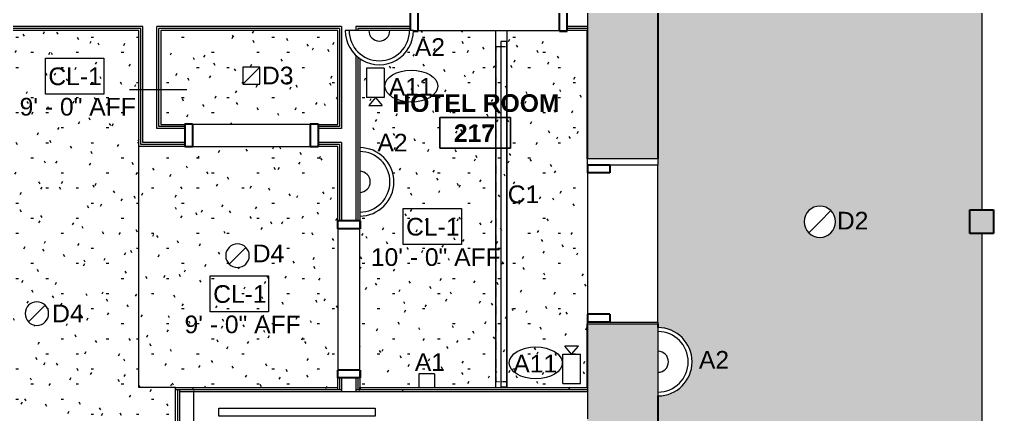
# Model space of a CAD drawing. Header units: inches. Extents: x -1176 to 1507, y -2527 to 978.
# Drawn here: x -916.8 to -668.5, y -595.3 to -494.7 of the extents above; entities that cross this region are included whole.
import ezdxf

# ---------------------------------------------------------------- set-up
doc = ezdxf.new("R2010")
doc.units = ezdxf.units.IN
doc.header["$MEASUREMENT"] = 0
doc.linetypes.add('Dash', pattern=[0.25, 0.125, -0.125])
for name, color, linetype, lineweight in [('A-AREA-IDEN', 2, 'Continuous', 9), ('A-CLNG', 13, 'Continuous', 18), ('A-CLNG-IDEN', 151, 'Continuous', 9), ('A-CLNG-PATT', 13, 'Continuous', 18), ('A-COLS', 52, 'Continuous', 18), ('A-DOOR', 31, 'Continuous', 18), ('A-DOOR-FRAM', 31, 'Continuous', 30), ('A-WALL', 113, 'Continuous', 18), ('A-WALL-PATT', 111, 'Continuous', 18), ('E-LITE-EQPM', 33, 'Continuous', 9), ('E-LITE-EQPM-HDLN', 30, 'Dash', 9), ('E-LITE-EQPM-IDEN', 33, 'Continuous', 9), ('I-WALL', 2, 'Continuous', 18), ('Q-SPCQ', 91, 'Continuous', 9), ('Q-SPCQ-IDEN', 132, 'Continuous', 9)]:
    doc.layers.add(name, color=color, linetype=linetype, lineweight=lineweight)
doc.styles.add('Arial', font='arial.ttf', dxfattribs={"height": 4.5})
doc.styles.add('Swis721 Lt BT', font='swissl.ttf', dxfattribs={"height": 4.5})
doc.styles.add('Swis721 Lt BT_B', font='', dxfattribs={"height": 4.5})
doc.styles.get('Swis721 Lt BT_B').set_extended_font_data('Swis721 Lt BT', bold=True)
pattern_1 = [(0, (0, 0), (15.36, 3.84), [0.634, -10.886, 0.634, -10.886, -61.44]), (0, (0, 0), (15.36, 3.84), [-23.04, 0.634, -22.406, 0.634, -10.886, -26.88]), (0, (0, 0), (15.36, 3.84), [-57.6, 0.634, -7.046, 0.634, -18.566]), (120, (5.76, 1.92), (-11.005538, 11.38215), [0.634, -10.886, 0.634, -10.886, -61.44]), (120, (5.76, 1.92), (-11.005538, 11.38215), [-23.04, 0.634, -22.406, 0.634, -10.886, -26.88]), (120, (5.76, 1.92), (-11.005538, 11.38215), [-57.6, 0.634, -7.046, 0.634, -18.566]), (240, (7.68, 9.6), (-4.354462, -15.22215), [0.634, -10.886, 0.634, -10.886, -61.44]), (240, (7.68, 9.6), (-4.354462, -15.22215), [-23.04, 0.634, -22.406, 0.634, -10.886, -26.88]), (240, (7.68, 9.6), (-4.354462, -15.22215), [-57.6, 0.634, -7.046, 0.634, -18.566])]

# ---------------------------------------------------------------- blocks, each defined once
blk = doc.blocks.new('Single Flush - D1 3_ X 8_-V1-2nd Floor RCP')
at = {"layer": 'A-DOOR-FRAM'}
for p, q in [((-20, -2.81), (-20, 2.81)), ((-20, 2.81), (-18, 2.81)), ((-18, -2.94), (-18, 2.81)), ((18, -2.94), (18, 2.81)), ((18, 2.81), (20, 2.81)), ((20, -2.94), (20, 2.81)), ((-19.21, -2.94), (-18, -2.94)), ((18, -2.94), (20, -2.94))]:
    blk.add_line(p, q, dxfattribs=at)
blk = doc.blocks.new('Single Flush - D1 3_ X 8_-8250001-2nd Floor RCP')
at = {"layer": 'A-DOOR-FRAM'}
for p, q in [((-20, 2.9375), (-20, -2.8125)), ((-20, 2.9375), (-18, 2.9375)), ((-18, 2.9375), (-18, -2.8125)), ((18.000004, 2.9375), (18.000004, -2.8125)), ((18.000004, 2.9375), (20.000004, 2.9375)), ((20.000004, 2.9375), (20.000004, -2.8125)), ((-20, -2.8125), (-18, -2.8125)), ((18.000004, -2.8125), (20.000004, -2.8125))]:
    blk.add_line(p, q, dxfattribs=at)
blk = doc.blocks.new('Single Flush - D2 2_6_ X 8_-8253024-2nd Floor RCP')
at = {"layer": 'A-DOOR-FRAM'}
for p, q in [((-17, 2.9375), (-17, -2.8125)), ((-17, 2.9375), (-15, 2.9375)), ((-15, 2.9375), (-15, -2.8125)), ((15.000004, 2.9375), (15.000004, -2.8125)), ((15.000004, 2.9375), (17.000004, 2.9375)), ((17.000004, 2.9375), (17.000004, -2.8125)), ((-17, -2.8125), (-15, -2.8125)), ((15.000004, -2.8125), (17.000004, -2.8125))]:
    blk.add_line(p, q, dxfattribs=at)
blk = doc.blocks.new('Single Flush - D8 3_ X 8_-8244927-2nd Floor RCP')
at = {"layer": 'A-DOOR-FRAM'}
for p, q in [((-20, -3.25), (-20, -9)), ((-20, -3.25), (-18, -3.25)), ((-18, -3.25), (-18, -9)), ((18.000004, -3.25), (18.000004, -9)), ((18.000004, -3.25), (20.000004, -3.25)), ((20.000004, -3.25), (20.000004, -9)), ((-20, -9), (-18, -9)), ((18.000004, -9), (20.000004, -9))]:
    blk.add_line(p, q, dxfattribs=at)
blk = doc.blocks.new('Sconce Light - Uplight - LIGHT W ROOM NUMBER-7126174-2nd Floor RCP')
at = {"layer": 'E-LITE-EQPM'}
blk.add_line((-8.71, 2.81), (8.71, 2.81), dxfattribs=at)
for radius, start in [(8.71, 360), (7.71, 0), (2.68, 0)]:
    blk.add_arc((0, 2.81), radius, start, 180, dxfattribs=at)
blk = doc.blocks.new('Lighting-Linear-Cove-Cooper-Ametrix-LC32-LED1 - Lighting-Linear-Cove-Cooper-Ametrix-LC32-LED 7_ 4_-7135394-2nd Floor RCP')
at = {"layer": 'E-LITE-EQPM'}
for p, q in [((-44, -1.37), (-44, 0.16)), ((-44, 0.16), (44, 0.16)), ((44, 0.16), (44, -1.37)), ((44, -1.37), (-44, -1.37))]:
    blk.add_line(p, q, dxfattribs=at)
at = {"layer": 'E-LITE-EQPM-HDLN'}
for p, q in [((42.71, 1.37), (-42.71, 1.37)), ((-42.71, 1.37), (-42.71, -1.37)), ((42.71, -1.37), (42.71, 1.37))]:
    blk.add_line(p, q, dxfattribs=at)
blk = doc.blocks.new('Sconce Light - Sphere - 100W - 277V-8439645-2nd Floor RCP')
at = {"layer": 'E-LITE-EQPM'}
for p, q in [((0, 7.5), (-2, 7.5)), ((-2, 7.5), (-2, 4)), ((2, 7.5), (0, 7.5)), ((2, 7.5), (2, 4)), ((-2, 4), (0, 4)), ((0, 4), (2, 4))]:
    blk.add_line(p, q, dxfattribs=at)
blk = doc.blocks.new('L-Recessed Circular - Downlight - 8_ - OUTDOOR-8523709-2nd Floor RCP')
at = {"layer": 'E-LITE-EQPM'}
for q in [(2.83, 2.83), (-2.83, -2.83)]:
    blk.add_line((0, 0), q, dxfattribs=at)
for start, end in [(360, 180), (180, 360)]:
    blk.add_arc((0, 0), 4, start, end, dxfattribs=at)
blk = doc.blocks.new('L-Recessed Square Downlight - 4_-4552743-2nd Floor RCP')
at = {"layer": 'E-LITE-EQPM'}
for p, q in [((-2.1875, -2.1875), (-2.1875, 2.1875)), ((-2.1875, 2.1875), (2.1875, 2.1875)), ((-2.1875, 2.1875), (2.1875, -2.1875)), ((2.1875, 2.1875), (2.1875, -2.1875)), ((2.1875, -2.1875), (-2.1875, -2.1875))]:
    blk.add_line(p, q, dxfattribs=at)
blk = doc.blocks.new('L-Recessed Circular - Downlight - 6_-7313291-2nd Floor RCP')
at = {"layer": 'E-LITE-EQPM'}
for q in [(-2.12, -2.12), (2.12, 2.12)]:
    blk.add_line((0, 0), q, dxfattribs=at)
for start, end in [(360, 180), (180, 360)]:
    blk.add_arc((0, 0), 3, start, end, dxfattribs=at)
blk = doc.blocks.new('Sconce Light - Uplight - LIGHT W ROOM NUMBER-7126349-2nd Floor RCP')
at = {"layer": 'E-LITE-EQPM'}
blk.add_line((-8.71, 9), (8.71, 9), dxfattribs=at)
for radius, start in [(8.71, 360), (7.71, 0), (2.68, 0)]:
    blk.add_arc((0, 9), radius, start, 180, dxfattribs=at)
blk = doc.blocks.new('Security_Camera_-_Dome_6414 - 8_-0_ AFF-7476807-2nd Floor RCP')
at = {"layer": 'Q-SPCQ'}
for p, q in [((1.71, 5.14), (-1.71, 5.14)), ((0, 3.14), (-1.71, 5.14)), ((0, 3.14), (1.71, 5.14)), ((-2.27, 3.14), (2.27, 3.14)), ((-2.27, -4.36), (-2.27, 3.14)), ((2.27, -4.36), (2.27, 3.14)), ((-2.27, -4.36), (2.27, -4.36))]:
    blk.add_line(p, q, dxfattribs=at)
blk = doc.blocks.new('Mirror70 - Mirror-8095728-2nd Floor RCP')
at = {"layer": 'Q-SPCQ'}
for p, q in [((-997.33, -1007.6), (-997.33, -1005.6)), ((-997.33, -1005.6), (-957.47, -1005.6)), ((-957.47, -1005.6), (-957.47, -1007.6)), ((-957.47, -1007.6), (-997.33, -1007.6))]:
    blk.add_line(p, q, dxfattribs=at)
blk = doc.blocks.new('Appliance_Specialty Equipment Tag - Standard-3515593-2nd Floor RCP')
at = {"layer": 'Q-SPCQ-IDEN'}
blk.add_ellipse((-0.0499, 0.0037), major_axis=(-0.1406, 0), ratio=0.600473, dxfattribs=at)
blk = doc.blocks.new('Room Tag - Room Name and Number-3379422-2nd Floor RCP')
at = {"layer": 'A-AREA-IDEN'}
for p, q in [((-0.1881, -0.1636), (-0.1881, -0.0018)), ((-0.1881, -0.0018), (0.1869, -0.0018)), ((0.1869, -0.0018), (-0.1881, -0.0018)), ((-0.1881, -0.0018), (-0.1881, -0.1636)), ((0.1869, -0.0018), (0.1869, -0.1636)), ((0.1869, -0.1636), (0.1869, -0.0018)), ((0.1869, -0.1636), (-0.1881, -0.1636)), ((-0.1881, -0.1636), (0.1869, -0.1636))]:
    blk.add_line(p, q, dxfattribs=at)

msp = doc.modelspace()

# ---------------------------------------------------------------- hatches: boundary and pattern name
at = {"layer": 'A-CLNG-PATT'}
h = msp.add_hatch(dxfattribs=at)
h.set_pattern_fill('FP_3', color=256, style=0, pattern_type=2)
h.set_pattern_definition([(216.87, (4.8, 12), (35.999957, 24.0000643), [6, -54]), (206.565, (12, 8.4), (-12.000093, -12.000519), [13.416, -13.416]), (198.435, (12, 2.4), (-23.999779, -12.000233), [7.589, -30.358])])
h.paths.add_polyline_path([(-671.48, -1266.19), (-671.48, -1089.19), (-674.48, -1089.19), (-674.48, -1083.19), (-671.48, -1083.19), (-671.48, -909.19), (-674.48, -909.19), (-674.48, -903.19), (-671.48, -903.19), (-671.48, -729.19), (-674.48, -729.19), (-674.48, -723.19), (-671.48, -723.19), (-671.48, -549.19), (-674.48, -549.19), (-674.48, -543.19), (-671.48, -543.19), (-671.48, -369.19), (-674.48, -369.19), (-674.48, -363.19), (-671.48, -363.19), (-671.48, -189.19), (-674.48, -189.19), (-674.48, -183.19), (-671.48, -183.19), (-671.48, 16.25), (-754.04, 16.25), (-754.04, -123.17), (-752.11, -123.38), (-750.26, -124.03), (-748.61, -125.07), (-747.23, -126.44), (-746.2, -128.1), (-745.55, -129.94), (-745.33, -131.87), (-745.55, -133.81), (-746.2, -135.65), (-747.23, -137.3), (-748.61, -138.68), (-750.26, -139.72), (-752.11, -140.37), (-754.04, -140.58), (-754.04, -573.17), (-752.11, -573.38), (-750.26, -574.03), (-748.61, -575.07), (-747.23, -576.44), (-746.2, -578.1), (-745.55, -579.94), (-745.33, -581.87), (-745.55, -583.81), (-746.2, -585.65), (-747.23, -587.3), (-748.61, -588.68), (-750.26, -589.72), (-752.11, -590.37), (-754.04, -590.58), (-754.04, -1095.17), (-752.11, -1095.38), (-750.26, -1096.03), (-748.61, -1097.07), (-747.23, -1098.44), (-746.2, -1100.1), (-745.55, -1101.94), (-745.33, -1103.87), (-745.55, -1105.81), (-746.2, -1107.65), (-747.23, -1109.3), (-748.61, -1110.68), (-750.26, -1111.72), (-752.11, -1112.37), (-754.04, -1112.58), (-754.04, -1262.19), (-725.8, -1262.19), (-725.8, -1266.19), (-713.41, -1266.19)], flags=0)
h.paths.add_polyline_path([(-712.76, -1220.86), (-713.8, -1220.72), (-714.76, -1220.32), (-715.59, -1219.69), (-716.23, -1218.86), (-716.63, -1217.9), (-716.76, -1216.86), (-716.63, -1215.83), (-716.23, -1214.86), (-715.59, -1214.03), (-714.76, -1213.4), (-713.8, -1213), (-712.76, -1212.86), (-711.73, -1213), (-710.76, -1213.4), (-709.93, -1214.03), (-709.3, -1214.86), (-708.9, -1215.83), (-708.76, -1216.86), (-708.9, -1217.9), (-709.3, -1218.86), (-709.93, -1219.69), (-710.76, -1220.32), (-711.73, -1220.72)], flags=0)
h.paths.add_polyline_path([(-712.76, -1090.19), (-713.8, -1090.05), (-714.76, -1089.65), (-715.59, -1089.01), (-716.23, -1088.19), (-716.63, -1087.22), (-716.76, -1086.19), (-716.63, -1085.15), (-716.23, -1084.19), (-715.59, -1083.36), (-714.76, -1082.72), (-713.8, -1082.32), (-712.76, -1082.19), (-711.73, -1082.32), (-710.76, -1082.72), (-709.93, -1083.36), (-709.3, -1084.19), (-708.9, -1085.15), (-708.76, -1086.19), (-708.9, -1087.22), (-709.3, -1088.19), (-709.93, -1089.01), (-710.76, -1089.65), (-711.73, -1090.05)], flags=0)
h.paths.add_polyline_path([(-712.76, -1000.19), (-713.8, -1000.05), (-714.76, -999.65), (-715.59, -999.01), (-716.23, -998.19), (-716.63, -997.22), (-716.76, -996.19), (-716.63, -995.15), (-716.23, -994.19), (-715.59, -993.36), (-714.76, -992.72), (-713.8, -992.32), (-712.76, -992.19), (-711.73, -992.32), (-710.76, -992.72), (-709.93, -993.36), (-709.3, -994.19), (-708.9, -995.15), (-708.76, -996.19), (-708.9, -997.22), (-709.3, -998.19), (-709.93, -999.01), (-710.76, -999.65), (-711.73, -1000.05)], flags=0)
h.paths.add_polyline_path([(-712.76, -910.19), (-713.8, -910.05), (-714.76, -909.65), (-715.59, -909.01), (-716.23, -908.19), (-716.63, -907.22), (-716.76, -906.19), (-716.63, -905.15), (-716.23, -904.19), (-715.59, -903.36), (-714.76, -902.72), (-713.8, -902.32), (-712.76, -902.19), (-711.73, -902.32), (-710.76, -902.72), (-709.93, -903.36), (-709.3, -904.19), (-708.9, -905.15), (-708.76, -906.19), (-708.9, -907.22), (-709.3, -908.19), (-709.93, -909.01), (-710.76, -909.65), (-711.73, -910.05)], flags=0)
h.paths.add_polyline_path([(-712.76, -820.19), (-713.8, -820.05), (-714.76, -819.65), (-715.59, -819.01), (-716.23, -818.19), (-716.63, -817.22), (-716.76, -816.19), (-716.63, -815.15), (-716.23, -814.19), (-715.59, -813.36), (-714.76, -812.72), (-713.8, -812.32), (-712.76, -812.19), (-711.73, -812.32), (-710.76, -812.72), (-709.93, -813.36), (-709.3, -814.19), (-708.9, -815.15), (-708.76, -816.19), (-708.9, -817.22), (-709.3, -818.19), (-709.93, -819.01), (-710.76, -819.65), (-711.73, -820.05)], flags=0)
h.paths.add_polyline_path([(-712.76, -730.19), (-713.8, -730.05), (-714.76, -729.65), (-715.59, -729.01), (-716.23, -728.19), (-716.63, -727.22), (-716.76, -726.19), (-716.63, -725.15), (-716.23, -724.19), (-715.59, -723.36), (-714.76, -722.72), (-713.8, -722.32), (-712.76, -722.19), (-711.73, -722.32), (-710.76, -722.72), (-709.93, -723.36), (-709.3, -724.19), (-708.9, -725.15), (-708.76, -726.19), (-708.9, -727.22), (-709.3, -728.19), (-709.93, -729.01), (-710.76, -729.65), (-711.73, -730.05)], flags=0)
h.paths.add_polyline_path([(-712.76, -640.19), (-713.8, -640.05), (-714.76, -639.65), (-715.59, -639.01), (-716.23, -638.19), (-716.63, -637.22), (-716.76, -636.19), (-716.63, -635.15), (-716.23, -634.19), (-715.59, -633.36), (-714.76, -632.72), (-713.8, -632.32), (-712.76, -632.19), (-711.73, -632.32), (-710.76, -632.72), (-709.93, -633.36), (-709.3, -634.19), (-708.9, -635.15), (-708.76, -636.19), (-708.9, -637.22), (-709.3, -638.19), (-709.93, -639.01), (-710.76, -639.65), (-711.73, -640.05)], flags=0)
h.paths.add_polyline_path([(-712.76, -550.19), (-713.8, -550.05), (-714.76, -549.65), (-715.59, -549.01), (-716.23, -548.19), (-716.63, -547.22), (-716.76, -546.19), (-716.63, -545.15), (-716.23, -544.19), (-715.59, -543.36), (-714.76, -542.72), (-713.8, -542.32), (-712.76, -542.19), (-711.73, -542.32), (-710.76, -542.72), (-709.93, -543.36), (-709.3, -544.19), (-708.9, -545.15), (-708.76, -546.19), (-708.9, -547.22), (-709.3, -548.19), (-709.93, -549.01), (-710.76, -549.65), (-711.73, -550.05)], flags=0)
h.paths.add_polyline_path([(-712.76, -460.19), (-713.8, -460.05), (-714.76, -459.65), (-715.59, -459.01), (-716.23, -458.19), (-716.63, -457.22), (-716.76, -456.19), (-716.63, -455.15), (-716.23, -454.19), (-715.59, -453.36), (-714.76, -452.72), (-713.8, -452.32), (-712.76, -452.19), (-711.73, -452.32), (-710.76, -452.72), (-709.93, -453.36), (-709.3, -454.19), (-708.9, -455.15), (-708.76, -456.19), (-708.9, -457.22), (-709.3, -458.19), (-709.93, -459.01), (-710.76, -459.65), (-711.73, -460.05)], flags=0)
h.paths.add_polyline_path([(-712.76, -370.19), (-713.8, -370.05), (-714.76, -369.65), (-715.59, -369.01), (-716.23, -368.19), (-716.63, -367.22), (-716.76, -366.19), (-716.63, -365.15), (-716.23, -364.19), (-715.59, -363.36), (-714.76, -362.72), (-713.8, -362.32), (-712.76, -362.19), (-711.73, -362.32), (-710.76, -362.72), (-709.93, -363.36), (-709.3, -364.19), (-708.9, -365.15), (-708.76, -366.19), (-708.9, -367.22), (-709.3, -368.19), (-709.93, -369.01), (-710.76, -369.65), (-711.73, -370.05)], flags=0)
h.paths.add_polyline_path([(-712.76, -280.19), (-713.8, -280.05), (-714.76, -279.65), (-715.59, -279.01), (-716.23, -278.19), (-716.63, -277.22), (-716.76, -276.19), (-716.63, -275.15), (-716.23, -274.19), (-715.59, -273.36), (-714.76, -272.72), (-713.8, -272.32), (-712.76, -272.19), (-711.73, -272.32), (-710.76, -272.72), (-709.93, -273.36), (-709.3, -274.19), (-708.9, -275.15), (-708.76, -276.19), (-708.9, -277.22), (-709.3, -278.19), (-709.93, -279.01), (-710.76, -279.65), (-711.73, -280.05)], flags=0)
h.paths.add_polyline_path([(-712.76, -190.19), (-713.8, -190.05), (-714.76, -189.65), (-715.59, -189.01), (-716.23, -188.19), (-716.63, -187.22), (-716.76, -186.19), (-716.63, -185.15), (-716.23, -184.19), (-715.59, -183.36), (-714.76, -182.72), (-713.8, -182.32), (-712.76, -182.19), (-711.73, -182.32), (-710.76, -182.72), (-709.93, -183.36), (-709.3, -184.19), (-708.9, -185.15), (-708.76, -186.19), (-708.9, -187.22), (-709.3, -188.19), (-709.93, -189.01), (-710.76, -189.65), (-711.73, -190.05)], flags=0)
h.paths.add_polyline_path([(-712.76, -88.97), (-713.8, -88.83), (-714.76, -88.43), (-715.59, -87.79), (-716.23, -86.97), (-716.63, -86), (-716.76, -84.97), (-716.63, -83.93), (-716.23, -82.97), (-715.59, -82.14), (-714.76, -81.5), (-713.8, -81.1), (-712.76, -80.97), (-711.73, -81.1), (-710.76, -81.5), (-709.93, -82.14), (-709.3, -82.97), (-708.9, -83.93), (-708.76, -84.97), (-708.9, -86), (-709.3, -86.97), (-709.93, -87.79), (-710.76, -88.43), (-711.73, -88.83)], flags=0)
h = msp.add_hatch(dxfattribs=at)
h.set_pattern_fill('FP_2', color=256, style=0, pattern_type=2)
h.set_pattern_definition(pattern_1)
h.paths.add_polyline_path([(-899.95, -787.22), (-877.06, -787.22), (-877.06, -588.4), (-886.39, -588.4), (-886.39, -497.49), (-1017.06, -497.49), (-1017.06, -590.19), (-1013.56, -590.19), (-1013.56, -594.19), (-1017.06, -594.19), (-1017.06, -769.93), (-1013.56, -769.93), (-1013.56, -773.93), (-1017.06, -773.93), (-1017.06, -787.22), (-946.59, -787.22)], flags=0)
h.paths.add_polyline_path([(-982.06, -717.79), (-982.84, -717.68), (-983.56, -717.38), (-984.18, -716.91), (-984.66, -716.29), (-984.96, -715.56), (-985.06, -714.79), (-984.96, -714.01), (-984.66, -713.29), (-984.18, -712.67), (-983.56, -712.19), (-982.84, -711.89), (-982.06, -711.79), (-981.29, -711.89), (-980.56, -712.19), (-979.94, -712.67), (-979.46, -713.29), (-979.16, -714.01), (-979.06, -714.79), (-979.16, -715.56), (-979.46, -716.29), (-979.94, -716.91), (-980.56, -717.38), (-981.29, -717.68)], flags=0)
h.paths.add_polyline_path([(-912.39, -717.79), (-913.17, -717.68), (-913.89, -717.38), (-914.51, -716.91), (-914.99, -716.29), (-915.29, -715.56), (-915.39, -714.79), (-915.29, -714.01), (-914.99, -713.29), (-914.51, -712.67), (-913.89, -712.19), (-913.17, -711.89), (-912.39, -711.79), (-911.61, -711.89), (-910.89, -712.19), (-910.27, -712.67), (-909.79, -713.29), (-909.49, -714.01), (-909.39, -714.79), (-909.49, -715.56), (-909.79, -716.29), (-910.27, -716.91), (-910.89, -717.38), (-911.61, -717.68)], flags=0)
h.paths.add_polyline_path([(-879.49, -709.63), (-879.49, -709.57), (-879.55, -709.57), (-879.55, -649.69), (-879.49, -649.69), (-879.49, -649.63), (-879.3, -649.63), (-879.3, -650.07), (-878.49, -651.3), (-877.94, -652.67), (-877.68, -654.13), (-877.68, -705.13), (-877.94, -706.58), (-878.49, -707.95), (-879.3, -709.19), (-879.3, -709.63)], flags=0)
h.paths.add_polyline_path([(-1005.55, -691.73), (-1016.57, -691.73), (-1016.57, -680.71), (-1005.55, -680.71)], flags=0)
h.paths.add_polyline_path([(-947.06, -662.63), (-947.77, -662.4), (-948.21, -661.8), (-948.21, -661.05), (-947.77, -660.45), (-947.56, -660.38), (-947.56, -644.41), (-955.17, -657.58), (-955.02, -657.75), (-954.96, -658.52), (-955.33, -659.14), (-956, -659.44), (-956.73, -659.28), (-957.23, -658.73), (-957.29, -657.96), (-956.93, -657.34), (-956.25, -657.04), (-956.03, -657.08), (-948.43, -643.91), (-962.26, -651.89), (-962.22, -652.11), (-962.52, -652.79), (-963.17, -653.17), (-963.91, -653.09), (-964.46, -652.59), (-964.62, -651.86), (-964.31, -651.18), (-963.67, -650.8), (-962.93, -650.88), (-962.76, -651.03), (-948.93, -643.04), (-964.14, -643.04), (-964.21, -643.25), (-964.81, -643.69), (-965.56, -643.69), (-966.16, -643.25), (-966.39, -642.54), (-966.16, -641.83), (-965.56, -641.39), (-964.81, -641.39), (-964.21, -641.83), (-964.14, -642.04), (-948.93, -642.04), (-962.78, -634.07), (-962.93, -634.2), (-963.7, -634.26), (-964.31, -633.91), (-964.62, -633.22), (-964.46, -632.49), (-963.91, -632), (-963.14, -631.93), (-962.52, -632.29), (-962.22, -632.97), (-962.26, -633.19), (-948.43, -641.18), (-956.03, -628), (-956.25, -628.05), (-956.93, -627.74), (-957.31, -627.1), (-957.23, -626.35), (-956.73, -625.8), (-956, -625.64), (-955.32, -625.95), (-954.94, -626.59), (-955.02, -627.34), (-955.17, -627.5), (-947.56, -640.68), (-947.56, -624.7), (-947.77, -624.63), (-948.21, -624.03), (-948.21, -623.28), (-947.77, -622.68), (-947.06, -622.45), (-946.35, -622.68), (-945.91, -623.28), (-945.91, -624.03), (-946.35, -624.63), (-946.56, -624.7), (-946.56, -640.68), (-938.95, -627.5), (-939.1, -627.34), (-939.16, -626.56), (-938.81, -625.95), (-938.13, -625.64), (-937.4, -625.8), (-936.9, -626.35), (-936.83, -627.12), (-937.19, -627.74), (-937.87, -628.05), (-938.09, -628), (-945.7, -641.18), (-931.86, -633.19), (-931.91, -632.97), (-931.6, -632.29), (-930.96, -631.92), (-930.22, -632), (-929.66, -632.49), (-929.51, -633.22), (-929.81, -633.91), (-930.46, -634.28), (-931.2, -634.2), (-931.36, -634.05), (-945.2, -642.04), (-929.98, -642.04), (-929.91, -641.83), (-929.31, -641.39), (-928.56, -641.39), (-927.96, -641.83), (-927.73, -642.54), (-927.96, -643.25), (-928.56, -643.69), (-929.31, -643.69), (-929.91, -643.25), (-929.98, -643.04), (-945.2, -643.04), (-931.35, -651.02), (-931.2, -650.88), (-930.43, -650.82), (-929.81, -651.18), (-929.51, -651.86), (-929.66, -652.59), (-930.22, -653.09), (-930.99, -653.15), (-931.6, -652.79), (-931.91, -652.11), (-931.86, -651.89), (-945.7, -643.91), (-938.09, -657.08), (-937.87, -657.04), (-937.19, -657.34), (-936.82, -657.99), (-936.9, -658.73), (-937.4, -659.28), (-938.13, -659.44), (-938.81, -659.14), (-939.18, -658.49), (-939.1, -657.75), (-938.95, -657.58), (-946.56, -644.41), (-946.56, -660.38), (-946.35, -660.45), (-945.91, -661.05), (-945.91, -661.8), (-946.35, -662.4), (-946.93, -662.59)], flags=0)
h.paths.add_polyline_path([(-912.39, -572.59), (-913.17, -572.49), (-913.89, -572.19), (-914.51, -571.72), (-914.99, -571.09), (-915.29, -570.37), (-915.39, -569.59), (-915.29, -568.82), (-914.99, -568.09), (-914.51, -567.47), (-913.89, -567), (-913.17, -566.7), (-912.39, -566.59), (-911.61, -566.7), (-910.89, -567), (-910.27, -567.47), (-909.79, -568.09), (-909.49, -568.82), (-909.39, -569.59), (-909.49, -570.37), (-909.79, -571.09), (-910.27, -571.72), (-910.89, -572.19), (-911.61, -572.49)], flags=0)
h.paths.add_polyline_path([(-982.06, -572.59), (-982.84, -572.49), (-983.56, -572.19), (-984.18, -571.72), (-984.66, -571.09), (-984.96, -570.37), (-985.06, -569.59), (-984.96, -568.82), (-984.66, -568.09), (-984.18, -567.47), (-983.56, -567), (-982.84, -566.7), (-982.06, -566.59), (-981.29, -566.7), (-980.56, -567), (-979.94, -567.47), (-979.46, -568.09), (-979.16, -568.82), (-979.06, -569.59), (-979.16, -570.37), (-979.46, -571.09), (-979.94, -571.72), (-980.56, -572.19), (-981.29, -572.49)], flags=0)
h.paths.add_polyline_path([(-1015.57, -511.92), (-1015.56, -500.89), (-1004.55, -500.89), (-1004.55, -511.92), (-1014.92, -511.92)], flags=0)
h = msp.add_hatch(dxfattribs=at)
h.set_pattern_fill('FP_2', color=256, style=0, pattern_type=2)
h.set_pattern_definition(pattern_1)
h.paths.add_polyline_path([(-853.32, -521.41), (-835.7, -521.41), (-835.7, -497.49), (-880.77, -497.49), (-880.77, -521.41), (-874.7, -521.41)], flags=0)
h = msp.add_hatch(dxfattribs=at)
h.set_pattern_fill('FP_2', color=256, style=0, pattern_type=2)
h.set_pattern_definition(pattern_1)
h.paths.add_polyline_path([(-773.84, -588.4), (-772.04, -588.4), (-772.04, -497.49), (-792.46, -497.49), (-792.46, -588.4), (-778.25, -588.4)], flags=0)
h.paths.add_polyline_path([(-795.46, -588.4), (-795.46, -497.49), (-816.37, -497.49), (-816.59, -499.43), (-817.23, -501.27), (-818.27, -502.92), (-819.65, -504.3), (-821.3, -505.34), (-823.14, -505.98), (-825.08, -506.2), (-827.02, -505.98), (-828.86, -505.34), (-830.08, -504.57), (-830.08, -527.32), (-828.14, -527.54), (-826.3, -528.18), (-824.65, -529.22), (-823.27, -530.6), (-822.23, -532.25), (-821.59, -534.09), (-821.37, -536.03), (-821.59, -537.97), (-822.23, -539.81), (-823.27, -541.46), (-824.65, -542.84), (-826.3, -543.88), (-828.14, -544.52), (-830.08, -544.74), (-830.08, -588.4), (-815.04, -588.4), (-815.04, -584.9), (-811.04, -584.9), (-811.04, -588.4), (-806.68, -588.4)], flags=0)
h.paths.add_polyline_path([(-773.84, -587.32), (-778.25, -587.32), (-778.25, -579.95), (-773.84, -579.95)], flags=0)
h.paths.add_polyline_path([(-776.06, -579.78), (-777.62, -577.96), (-774.5, -577.96)], flags=0)
h.paths.add_polyline_path([(-827.62, -516.48), (-826.06, -514.66), (-824.5, -516.48), (-826.3, -516.48)], flags=0)
h.paths.add_polyline_path([(-824.65, -514.49), (-828.29, -514.49), (-828.29, -507.12), (-823.87, -507.12), (-823.87, -514.49), (-824.5, -514.49)], flags=0)
h = msp.add_hatch(dxfattribs=at)
h.set_pattern_fill('FP_2', color=256, style=0, pattern_type=2)
h.set_pattern_definition(pattern_1)
h.paths.add_polyline_path([(-792.46, -588.4), (-792.46, -497.49), (-795.46, -497.49), (-795.46, -588.4)], flags=0)
h = msp.add_hatch(dxfattribs=at)
h.set_pattern_fill('FP_2', color=256, style=0, pattern_type=2)
h.set_pattern_definition(pattern_1)
h.paths.add_polyline_path([(-877.06, -588.4), (-835.7, -588.4), (-835.7, -527.03), (-886.39, -527.03), (-886.39, -588.4)], flags=0)
h.paths.add_polyline_path([(-861.24, -557.84), (-862.02, -557.74), (-862.74, -557.44), (-863.36, -556.96), (-863.84, -556.34), (-864.14, -555.62), (-864.24, -554.84), (-864.14, -554.07), (-863.84, -553.34), (-863.36, -552.72), (-862.74, -552.24), (-862.02, -551.94), (-861.24, -551.84), (-860.46, -551.94), (-859.74, -552.24), (-859.12, -552.72), (-858.64, -553.34), (-858.34, -554.07), (-858.24, -554.84), (-858.34, -555.62), (-858.64, -556.34), (-859.12, -556.96), (-859.74, -557.44), (-860.46, -557.74)], flags=0)
at = {"layer": 'A-COLS'}
msp.add_hatch(color=250, dxfattribs=at).paths.add_polyline_path([(-668.48, -549.19), (-668.48, -543.19), (-674.48, -543.19), (-674.48, -549.19)], flags=0)
at = {"layer": 'A-WALL-PATT', "lineweight": 9}
h = msp.add_hatch(color=7, dxfattribs=at)
h.paths.add_polyline_path([(-772.04, -1262.19), (-754.04, -1262.19), (-754.04, -1210.19), (-772.04, -1210.19), (-772.04, -1240.82)], flags=0)
h.paths.add_polyline_path([(-760.04, -1170.19), (-754.04, -1170.19), (-754.04, -1093.3), (-772.04, -1093.3), (-772.04, -1170.19)], flags=0)
h.paths.add_polyline_path([(-754.04, -1053.19), (-754.04, -1004.19), (-772.04, -1004.19), (-772.04, -1053.19), (-760.04, -1053.19)], flags=0)
h.paths.add_polyline_path([(-760.04, -962.19), (-754.04, -962.19), (-754.04, -860.19), (-772.04, -860.19), (-772.04, -962.19)], flags=0)
h.paths.add_polyline_path([(-772.04, -818.19), (-754.04, -818.19), (-754.04, -716.19), (-772.04, -716.19), (-772.04, -816.53)], flags=0)
h.paths.add_polyline_path([(-760.04, -674.19), (-754.04, -674.19), (-754.04, -572.19), (-772.04, -572.19), (-772.04, -674.19)], flags=0)
h.paths.add_polyline_path([(-760.04, -530.19), (-754.04, -530.19), (-754.04, -428.19), (-772.04, -428.19), (-772.04, -530.19)], flags=0)
h.paths.add_polyline_path([(-754.04, -386.19), (-754.04, -278.19), (-772.04, -278.19), (-772.04, -386.19), (-760.04, -386.19)], flags=0)
h.paths.add_polyline_path([(-760.04, -236.19), (-754.04, -236.19), (-754.04, -122.5), (-772.04, -122.5), (-772.04, -236.19)], flags=0)
h.paths.add_polyline_path([(-754.04, -80.5), (-754.04, 16.25), (-772.04, 16.25), (-772.03, -80.5), (-760.04, -80.5)], flags=0)
h = msp.add_hatch(dxfattribs=at)
h.set_pattern_fill('FP_2', color=256, style=0, pattern_type=2)
h.set_pattern_definition(pattern_1)
h.paths.add_polyline_path([(-772.04, -588.9), (-772.04, -588.4), (-830.08, -588.4), (-830.08, -588.9), (-806.68, -588.9)], flags=0)
h.paths.add_polyline_path([(-835.7, -588.9), (-835.7, -588.4), (-877.06, -588.4), (-877.06, -588.9), (-853.32, -588.9)], flags=0)
h = msp.add_hatch(dxfattribs=at)
h.set_pattern_fill('FP_2', color=256, style=0, pattern_type=2)
h.set_pattern_definition(pattern_1)
h.paths.add_polyline_path([(-818.34, -589.4), (-772.04, -589.4), (-772.04, -588.9), (-831.08, -588.9), (-831.08, -589.4), (-830, -589.4)], flags=0)
h.paths.add_polyline_path([(-834.7, -589.4), (-834.7, -588.9), (-876.06, -588.9), (-876.06, -589.4), (-853.32, -589.4)], flags=0)

# ---------------------------------------------------------------- linework, layer by layer
at = {"layer": 'A-CLNG'}
for p, q in [((-671.48, -369.19), (-671.48, -543.19)), ((-816.37, -497.49), (-777.17, -497.49)), ((-795.46, -497.49), (-795.46, -588.4)), ((-792.46, -588.4), (-792.46, -497.49)), ((-840.7, -521.41), (-874.7, -521.41)), ((-886.39, -588.4), (-886.39, -527.03)), ((-874.7, -527.03), (-840.7, -527.03)), ((-772.04, -531.75), (-772.04, -571.75)), ((-754.04, -571.75), (-754.04, -531.75)), ((-835.7, -545.97), (-835.7, -585.97)), ((-830.08, -585.97), (-830.08, -545.97)), ((-671.48, -549.19), (-671.48, -723.19)), ((-877.06, -588.4), (-886.39, -588.4))]:
    msp.add_line(p, q, dxfattribs=at)
for centre, radius, start, end in [((-712.76, -546.19), 4, 0, 180), ((-712.76, -546.19), 4, 180, 0), ((-861.24, -554.84), 3, 0, 180), ((-861.24, -554.84), 3, 180, 0), ((-912.39, -569.59), 3, 0, 180), ((-912.39, -569.59), 3, 180, 0)]:
    msp.add_arc(centre, radius, start, end, dxfattribs=at)
at = {"layer": 'A-CLNG-IDEN'}
msp.add_line((-874.18, -512.59), (-888.78, -512.59), dxfattribs=at)
at = {"layer": 'A-CLNG-IDEN', "flags": 128}
for points in [[(-910.22, -504.52), (-895.34, -504.52), (-895.34, -513.66), (-910.22, -513.66)], [(-819, -542.83), (-804.13, -542.83), (-804.13, -551.97), (-819, -551.97)], [(-868.19, -559.97), (-853.31, -559.97), (-853.31, -569.11), (-868.19, -569.11)]]:
    msp.add_lwpolyline(points, close=True, dxfattribs=at)
at = {"layer": 'A-COLS', "color": 8, "lineweight": 30}
for p, q in [((-674.48, -549.19), (-674.48, -543.19)), ((-674.48, -543.19), (-668.48, -543.19)), ((-668.48, -543.19), (-668.48, -549.19)), ((-668.48, -549.19), (-674.48, -549.19))]:
    msp.add_line(p, q, dxfattribs=at)
at = {"layer": 'A-WALL', "color": 8, "lineweight": 30}
for p, q in [((-754.04, -428.19), (-754.04, -530.19)), ((-772.04, -530.19), (-772.04, -497.49)), ((-772.04, -588.4), (-772.04, -572.19)), ((-754.04, -572.19), (-754.04, -573.17)), ((-754.04, -590.58), (-754.04, -674.19))]:
    msp.add_line(p, q, dxfattribs=at)
at = {"layer": 'A-WALL'}
for p, q in [((-772.04, -491.86), (-772.04, -497.49)), ((-885.39, -496.49), (-1017.06, -496.49)), ((-885.39, -526.03), (-885.39, -496.49)), ((-834.7, -496.49), (-881.77, -496.49)), ((-881.77, -522.41), (-881.77, -496.49)), ((-834.7, -496.49), (-834.7, -522.41)), ((-817.17, -496.49), (-831.08, -496.49)), ((-831.08, -496.49), (-831.08, -497.49)), ((-772.04, -496.49), (-777.17, -496.49)), ((-885.89, -496.99), (-1017.06, -496.99)), ((-885.89, -526.53), (-885.89, -496.99)), ((-835.2, -496.99), (-881.27, -496.99)), ((-881.27, -521.91), (-881.27, -496.99)), ((-835.2, -496.99), (-835.2, -521.91)), ((-817.17, -496.99), (-830.58, -496.99)), ((-830.58, -496.99), (-830.58, -497.49)), ((-772.04, -496.99), (-777.17, -496.99)), ((-831.08, -503.73), (-831.08, -545.97)), ((-830.58, -504.23), (-830.58, -545.97)), ((-874.7, -522.41), (-881.77, -522.41)), ((-874.7, -521.91), (-881.27, -521.91)), ((-835.2, -521.91), (-840.7, -521.91)), ((-834.7, -522.41), (-840.7, -522.41)), ((-874.7, -526.03), (-885.39, -526.03)), ((-834.7, -526.03), (-840.7, -526.03)), ((-834.7, -526.03), (-834.7, -545.97)), ((-874.7, -526.53), (-885.89, -526.53)), ((-835.2, -526.53), (-840.7, -526.53)), ((-835.2, -526.53), (-835.2, -545.97)), ((-772.04, -531.75), (-772.04, -530.19)), ((-754.04, -530.19), (-754.04, -531.75)), ((-754.04, -531.75), (-772.04, -531.75)), ((-772.04, -572.19), (-772.04, -571.75)), ((-772.04, -571.75), (-754.04, -571.75)), ((-754.04, -571.75), (-754.04, -572.19)), ((-835.2, -585.97), (-835.2, -588.9)), ((-834.7, -585.97), (-834.7, -589.4)), ((-831.08, -585.97), (-831.08, -589.4)), ((-830.58, -585.97), (-830.58, -588.9)), ((-835.7, -588.9), (-835.7, -588.4)), ((-830.08, -588.9), (-830.08, -588.4)), ((-772.04, -588.4), (-772.04, -596.4)), ((-877.06, -588.9), (-834.7, -588.9)), ((-876.56, -588.9), (-876.56, -717.22)), ((-876.06, -588.9), (-876.06, -717.22)), ((-876.06, -589.4), (-772.04, -589.4)), ((-872.44, -589.4), (-872.44, -717.22)), ((-831.08, -588.9), (-772.04, -588.9))]:
    msp.add_line(p, q, dxfattribs=at)
at = {"layer": 'A-WALL', "lineweight": 9}
for p, q in [((-754.04, -530.19), (-772.04, -530.19)), ((-772.04, -572.19), (-754.04, -572.19))]:
    msp.add_line(p, q, dxfattribs=at)
at = {"layer": 'I-WALL'}
for p, q in [((-817.17, -491.86), (-817.17, -497.49)), ((-777.17, -497.49), (-777.17, -491.86)), ((-886.39, -497.49), (-1017.06, -497.49)), ((-886.39, -527.03), (-886.39, -497.49)), ((-835.7, -497.49), (-880.77, -497.49)), ((-880.77, -497.49), (-880.77, -521.41)), ((-835.7, -521.41), (-835.7, -497.49)), ((-772.04, -497.49), (-777.17, -497.49)), ((-830.08, -504.57), (-830.08, -527.32)), ((-880.77, -521.41), (-874.7, -521.41)), ((-874.7, -521.41), (-874.7, -527.03)), ((-840.7, -521.41), (-835.7, -521.41)), ((-840.7, -527.03), (-840.7, -521.41)), ((-874.7, -527.03), (-886.39, -527.03)), ((-835.7, -527.03), (-840.7, -527.03)), ((-835.7, -545.97), (-835.7, -527.03)), ((-830.08, -545.97), (-835.7, -545.97)), ((-830.08, -544.74), (-830.08, -545.97)), ((-835.7, -588.4), (-835.7, -585.97)), ((-835.7, -585.97), (-830.08, -585.97)), ((-830.08, -585.97), (-830.08, -588.4)), ((-877.06, -588.4), (-835.7, -588.4)), ((-877.06, -717.22), (-877.06, -588.4)), ((-830.08, -588.4), (-815.04, -588.4)), ((-811.04, -588.4), (-772.04, -588.4))]:
    msp.add_line(p, q, dxfattribs=at)

# ---------------------------------------------------------------- block references
at = {"layer": 'A-AREA-IDEN', "xscale": 47.99999999999997, "yscale": 47.99999999999997, "zscale": 47.99999999999997}
msp.add_blockref('Room Tag - Room Name and Number-3379422-2nd Floor RCP', (-800.63, -519.57), dxfattribs=at)
at = {"layer": 'A-DOOR'}
for name, p in [('Single Flush - D1 3_ X 8_-V1-2nd Floor RCP', (-797.17, -494.68)), ('Single Flush - D2 2_6_ X 8_-8253024-2nd Floor RCP', (-857.7, -524.22))]:
    msp.add_blockref(name, p, dxfattribs=at)
at = {"layer": 'A-DOOR', "rotation": 269.9999999999999}
for name, p in [('Single Flush - D8 3_ X 8_-8244927-2nd Floor RCP', (-763.04, -551.75)), ('Single Flush - D1 3_ X 8_-8250001-2nd Floor RCP', (-832.89, -565.97))]:
    msp.add_blockref(name, p, dxfattribs=at)
at = {"layer": 'E-LITE-EQPM'}
for name, p, rotation in [('Sconce Light - Uplight - LIGHT W ROOM NUMBER-7126174-2nd Floor RCP', (-825.08, -494.68), 180), ('Sconce Light - Uplight - LIGHT W ROOM NUMBER-7126174-2nd Floor RCP', (-832.89, -536.03), 269.9999999999999), ('Sconce Light - Uplight - LIGHT W ROOM NUMBER-7126349-2nd Floor RCP', (-763.04, -581.87), 269.9999999999999)]:
    msp.add_blockref(name, p, dxfattribs=dict(at, rotation=rotation))
at = {"layer": 'E-LITE-EQPM', "extrusion": (0, 0, -1)}
for name, p, rotation in [('Lighting-Linear-Cove-Cooper-Ametrix-LC32-LED1 - Lighting-Linear-Cove-Cooper-Ametrix-LC32-LED 7_ 4_-7135394-2nd Floor RCP', (793.96, -544.24), 270.0000000000003), ('L-Recessed Square Downlight - 4_-4552743-2nd Floor RCP', (857.7, -508.99), 180)]:
    msp.add_blockref(name, p, dxfattribs=dict(at, rotation=rotation))
at = {"layer": 'E-LITE-EQPM'}
for name, p in [('L-Recessed Circular - Downlight - 8_ - OUTDOOR-8523709-2nd Floor RCP', (-712.76, -546.19)), ('L-Recessed Circular - Downlight - 6_-7313291-2nd Floor RCP', (-861.24, -554.84)), ('L-Recessed Circular - Downlight - 6_-7313291-2nd Floor RCP', (-912.39, -569.59)), ('Sconce Light - Sphere - 100W - 277V-8439645-2nd Floor RCP', (-813.04, -592.4))]:
    msp.add_blockref(name, p, dxfattribs=at)
at = {"layer": 'Q-SPCQ', "rotation": 180}
msp.add_blockref('Security_Camera_-_Dome_6414 - 8_-0_ AFF-7476807-2nd Floor RCP', (-826.08, -511.41), dxfattribs=at)
at = {"layer": 'Q-SPCQ'}
for name, p in [('Security_Camera_-_Dome_6414 - 8_-0_ AFF-7476807-2nd Floor RCP', (-776.04, -583.03)), ('Mirror70 - Mirror-8095728-2nd Floor RCP', (131.37, 411.88))]:
    msp.add_blockref(name, p, dxfattribs=at)
at = {"layer": 'Q-SPCQ-IDEN', "xscale": 47.99999999999997, "yscale": 47.99999999999997, "zscale": 47.99999999999997}
for p in [(-814.53, -511.82), (-782.79, -582.32)]:
    msp.add_blockref('Appliance_Specialty Equipment Tag - Standard-3515593-2nd Floor RCP', p, dxfattribs=at)

# ---------------------------------------------------------------- texts
at = {"layer": 'A-AREA-IDEN', "char_height": 4.5, "attachment_point": 1, "style": 'Swis721 Lt BT_B'}
for s, insert, width in [('HOTEL ROOM', (-821.75, -513.71), 51.0555), ('217', (-806.07, -521.37), 12.726)]:
    msp.add_mtext(s, dxfattribs=dict(at, insert=insert, width=width))
at = {"layer": 'A-CLNG-IDEN', "char_height": 4.5, "attachment_point": 1, "style": 'Swis721 Lt BT'}
for s, insert, width in [('CL-1', (-909.47, -506.9), 16.059), ('9\' - 0" AFF', (-916.79, -514.64), 33.7845), ('CL-1', (-818.25, -545.21), 16.059), ('10\' - 0" AFF', (-827.25, -552.95), 37.875), ('CL-1', (-867.44, -562.35), 16.059), ('9\' - 0" AFF', (-874.75, -570.09), 33.7845)]:
    msp.add_mtext(s, dxfattribs=dict(at, insert=insert, width=width))
at = {"layer": 'E-LITE-EQPM-IDEN', "char_height": 4.5, "attachment_point": 1, "style": 'Arial'}
for s, insert, width in [('A2', (-816.03, -499.45), 9.393), ('D3', (-855, -506.7), 9.8475), ('A2', (-825.57, -523.79), 9.393), ('C1', (-792.34, -536.95), 9.8475), ('D2', (-708.42, -543.67), 9.8475), ('D4', (-857.34, -552.01), 9.8475), ('D4', (-908.5, -567.3), 9.8475), ('A1', (-816.03, -579.7), 9.393), ('A2', (-743.6, -579.12), 9.393)]:
    msp.add_mtext(s, dxfattribs=dict(at, insert=insert, width=width))
at = {"layer": 'Q-SPCQ-IDEN', "char_height": 4.5, "width": 13.635, "attachment_point": 1, "style": 'Arial'}
for insert in [(-822.66, -509.59), (-790.92, -580.09)]:
    msp.add_mtext('A11', dxfattribs=dict(at, insert=insert))

doc.saveas('drawing.dxf')
